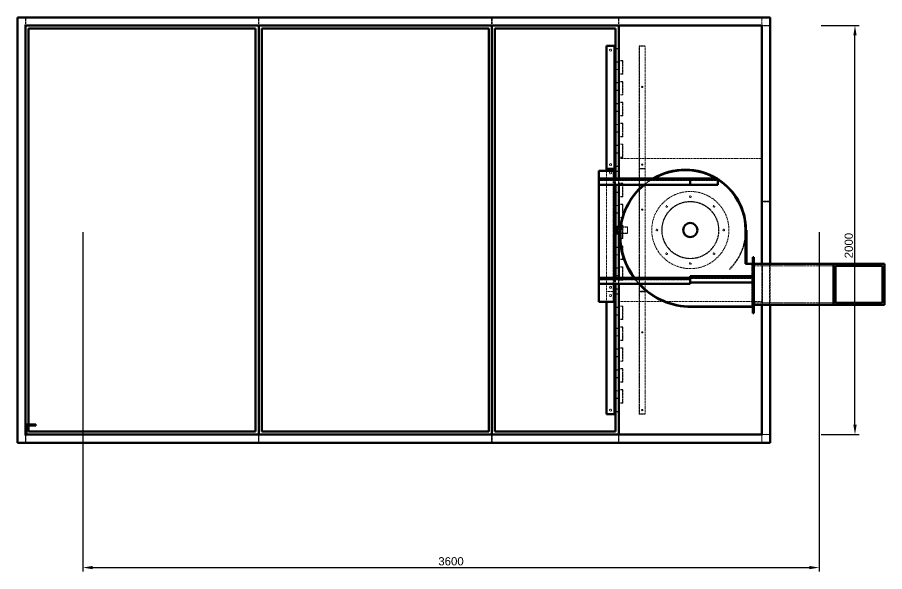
# Model space of a CAD drawing. Header units: millimetres. Extents: x 906 to 10971, y 270 to 8664.
# Drawn here: x 3371 to 7611, y 846 to 3556 of the extents above; entities that cross this region are included whole.
import ezdxf

# ---------------------------------------------------------------- set-up
doc = ezdxf.new("R2010")
doc.units = ezdxf.units.MM
doc.linetypes.add('Hidden', pattern=[15, 5, -3, 5, -2])
for name, color, linetype, lineweight in [('Default', 7, 'Continuous', 50), ('Edges', 7, 'Hidden', 15), ('HiddenEdges', 2, 'Hidden', 15), ('HiddenSilhouettes', 2, 'Hidden', 15), ('HiddenWires', 7, 'Hidden', 15), ('Silhouettes', 7, 'Continuous', 50), ('Wires', 7, 'Hidden', 15)]:
    doc.layers.add(name, color=color, linetype=linetype, lineweight=lineweight)
doc.layers.add('Dimension', color=7, linetype='Continuous', lineweight=50, true_color=0x6495ed)
doc.styles.add('Default', font='arial.ttf')
doc.dimstyles.get("Standard").update_dxf_attribs({"dimtxt": 0.18, "dimasz": 0.18, "dimexe": 0.18, "dimexo": 0.0625, "dimgap": 0.09, "dimtad": 0, "dimtih": 1, "dimtoh": 1, "dimdec": 4, "dimzin": 0, "dimdsep": 46, "dimtxsty": 'Standard', "dimcen": 0.09, "dimadec": 0, "dimazin": 0, "dimtfac": 1, "dimtdec": 4, "dimtofl": 0, "dimtmove": 0, "dimatfit": 3, "dimfxl": 1, "dimtolj": 1, "dimtzin": 0, "dimarcsym": 0})

# ---------------------------------------------------------------- blocks, each defined once
blk = doc.blocks.new('Top')
at = {"layer": 'Edges'}
for points in [[(820, 350, 0), (1520, 350, 0)], [(722, 246.9, 0), (722, 251.9, 0)], [(722, 241.9, 0), (1170, 241.9, 0)], [(1170, 241.9, 0), (1304, 241.9, 0)], [(1304, 247.4, 0), (1304, 251.9, 0)], [(1304, 221.9, 0), (1304, 241.9, 0)], [(722, -238.1, 0), (722, -233.1, 0)], [(722, -243.1, 0), (1170, -243.1, 0)], [(1170, -236.1, 0), (1474.8, -236.1, 0)], [(1170, -260, 0), (1170, -256.1, 0)]]:
    blk.add_polyline3d(points, dxfattribs=at)
at = {"layer": 'HiddenEdges'}
for points in [[(-2078.8, 1000, 0), (-2078.8, 1036.8, 0)], [(-2078.8, 1036.8, 0), (-941.2, 1036.8, 0)], [(-2065, 1036.8, 0), (-2065, 1038, 0)], [(-955, 1036.8, 0), (-955, 1038, 0)], [(-941.2, 1000, 0), (-941.2, 1036.8, 0)], [(-938.8, 1000, 0), (-938.8, 1036.8, 0)], [(-938.8, 1036.8, 0), (198.8, 1036.8, 0)], [(-925, 1036.8, 0), (-925, 1038, 0)], [(185, 1036.8, 0), (185, 1038, 0)], [(198.8, 1000, 0), (198.8, 1036.8, 0)], [(201.2, 1000, 0), (201.2, 1036.8, 0)], [(201.2, 1036.8, 0), (818.8, 1036.8, 0)], [(215, 1036.8, 0), (215, 1038, 0)], [(805, 1036.8, 0), (805, 1038, 0)], [(818.8, 1000, 0), (818.8, 1036.8, 0)], [(821.2, 1000, 0), (821.2, 1036.8, 0)], [(821.2, 1036.8, 0), (1518.8, 1036.8, 0)], [(835, 1036.8, 0), (835, 1038, 0)], [(1505, 1036.8, 0), (1505, 1038, 0)], [(1518.8, 1000, 0), (1518.8, 1036.8, 0)], [(-2083, 1003, 0), (1523, 1003, 0)], [(-2083, -1003, 0), (-2083, 1003, 0)], [(-2078.8, 998.8, 0), (-941.2, 998.8, 0)], [(-2078.8, -998.8, 0), (-2078.8, 998.8, 0)], [(-941.2, -998.8, 0), (-941.2, 998.8, 0)], [(-938.8, 998.8, 0), (198.8, 998.8, 0)], [(-938.8, -998.8, 0), (-938.8, 998.8, 0)], [(198.8, -998.8, 0), (198.8, 998.8, 0)], [(201.2, -998.8, 0), (201.2, 998.8, 0)], [(201.2, 998.8, 0), (818.8, 998.8, 0)], [(818.8, -998.8, 0), (818.8, 998.8, 0)], [(1521.2, 141.2, 0), (1521.2, 998.8, 0)], [(1521.2, 998.8, 0), (1556.8, 998.8, 0)], [(1523, -1003, 0), (1523, 1003, 0)], [(1520, 963.2, 0), (1521.2, 963.2, 0)], [(921.2, 301.2, 0), (921.2, 898.8, 0)], [(921.2, 898.8, 0), (950, 898.8, 0)], [(920, 860, 0), (921.2, 860, 0)], [(920, 340, 0), (921.2, 340, 0)], [(921.2, 301.2, 0), (950, 301.2, 0)], [(921.2, -298.8, 0), (921.2, 298.8, 0)], [(921.2, 298.8, 0), (950, 298.8, 0)], [(725.6, -347.3, 0), (725.6, 286.5, 0)], [(725.6, 286.5, 0), (793.4, 286.5, 0)], [(793.4, -347.3, 0), (793.4, 286.5, 0)], [(920, 260, 0), (921.2, 260, 0)], [(722, 250.1, 0), (725.6, 250.1, 0)], [(722, 221.9, 0), (722, 246.9, 0)], [(793.4, 250.1, 0), (797, 250.1, 0)], [(1170, 221.9, 0), (1170, 251.9, 0)], [(1304, 241.9, 0), (1304, 247.4, 0)], [(1520, 176.8, 0), (1521.2, 176.8, 0)], [(1521.2, 141.2, 0), (1556.8, 141.2, 0)], [(1521.2, 138.8, 0), (1556.8, 138.8, 0)], [(1521.2, -998.8, 0), (1521.2, 138.8, 0)], [(1520, 103.2, 0), (1521.2, 103.2, 0)], [(812.7, 13.9, 0), (812.7, 15, 0)], [(812.7, 10.6, 0), (812.7, 13.9, 0)], [(812.7, 5.7, 0), (812.7, 10.6, 0)], [(862.7, 13.9, 0), (862.7, 15, 0)], [(862.7, 10.6, 0), (862.7, 13.9, 0)], [(862.7, 5.7, 0), (862.7, 10.6, 0)], [(812.7, -10.6, 0), (812.7, -5.7, 0)], [(812.7, -13.9, 0), (812.7, -10.6, 0)], [(812.7, -15, 0), (812.7, -13.9, 0)], [(862.7, -10.6, 0), (862.7, -5.7, 0)], [(862.7, -13.9, 0), (862.7, -10.6, 0)], [(862.7, -15, 0), (862.7, -13.9, 0)], [(1470, -165, 0), (1521, -165, 0)], [(1521, -165, 0), (1571.7, -165, 0)], [(1571.7, -165, 0), (1621.7, -165, 0)], [(1621.7, -165, 0), (1670.9, -165, 0)], [(1670.9, -165, 0), (1765.1, -165, 0)], [(1765.1, -165, 0), (1809.6, -165, 0)], [(1809.6, -165, 0), (1852.1, -165, 0)], [(1852.1, -165, 0), (1892.1, -165, 0)], [(1470, -175, 0), (1510.2, -175, 0)], [(1510.2, -175, 0), (1550, -175, 0)], [(1550, -175, 0), (1589, -175, 0)], [(1589, -175, 0), (1663.3, -175, 0)], [(1663.3, -175, 0), (1697.8, -175, 0)], [(1697.8, -175, 0), (1730.1, -175, 0)], [(1730.1, -175, 0), (1786.9, -175, 0)], [(1786.9, -175, 0), (1810.9, -175, 0)], [(1810.9, -175, 0), (1831.6, -175, 0)], [(1831.6, -175, 0), (1862.3, -175, 0)], [(1862.3, -175, 0), (1872.1, -175, 0)], [(1872.1, -175, 0), (1878, -175, 0)], [(1878, -175, 0), (1880, -175, 0)], [(722, -260, 0), (722, -238.1, 0)], [(1170, -256.1, 0), (1170, -226.1, 0)], [(1170, -256.1, 0), (1170, -233.1, 0)], [(920, -260, 0), (921.2, -260, 0)], [(722, -310.9, 0), (725.6, -310.9, 0)], [(793.4, -310.9, 0), (797, -310.9, 0)], [(921.2, -298.8, 0), (950, -298.8, 0)], [(921.2, -898.8, 0), (921.2, -301.2, 0)], [(921.2, -301.2, 0), (950, -301.2, 0)], [(725.6, -347.3, 0), (793.4, -347.3, 0)], [(920, -340, 0), (921.2, -340, 0)], [(1470, -355, 0), (1510.2, -355, 0)], [(1470, -365, 0), (1521, -365, 0)], [(1474.8, -374, 0), (1479.8, -374, 0)], [(1510.2, -355, 0), (1550, -355, 0)], [(1521, -365, 0), (1571.7, -365, 0)], [(1550, -355, 0), (1589, -355, 0)], [(1571.7, -365, 0), (1621.7, -365, 0)], [(1589, -355, 0), (1663.3, -355, 0)], [(1621.7, -365, 0), (1670.9, -365, 0)], [(1663.3, -355, 0), (1697.8, -355, 0)], [(1670.9, -365, 0), (1765.1, -365, 0)], [(1697.8, -355, 0), (1730.1, -355, 0)], [(1730.1, -355, 0), (1786.9, -355, 0)], [(1765.1, -365, 0), (1809.6, -365, 0)], [(1786.9, -355, 0), (1810.9, -355, 0)], [(1809.6, -365, 0), (1852.1, -365, 0)], [(1810.9, -355, 0), (1831.6, -355, 0)], [(1831.6, -355, 0), (1862.3, -355, 0)], [(1852.1, -365, 0), (1892.1, -365, 0)], [(1862.3, -355, 0), (1872.1, -355, 0)], [(1872.1, -355, 0), (1878, -355, 0)], [(1878, -355, 0), (1880, -355, 0)], [(920, -860, 0), (921.2, -860, 0)], [(921.2, -898.8, 0), (950, -898.8, 0)], [(1520, -963.2, 0), (1521.2, -963.2, 0)], [(-2083, -1003, 0), (1523, -1003, 0)], [(-2078.8, -998.8, 0), (-941.2, -998.8, 0)], [(-2078.8, -1036.8, 0), (-2078.8, -1000, 0)], [(-941.2, -1036.8, 0), (-941.2, -1000, 0)], [(-938.8, -998.8, 0), (198.8, -998.8, 0)], [(-938.8, -1036.8, 0), (-938.8, -1000, 0)], [(198.8, -1036.8, 0), (198.8, -1000, 0)], [(201.2, -998.8, 0), (818.8, -998.8, 0)], [(201.2, -1036.8, 0), (201.2, -1000, 0)], [(818.8, -1036.8, 0), (818.8, -1000, 0)], [(821.2, -1036.8, 0), (821.2, -1000, 0)], [(1518.8, -1036.8, 0), (1518.8, -1000, 0)], [(1521.2, -998.8, 0), (1556.8, -998.8, 0)], [(-2078.8, -1036.8, 0), (-941.2, -1036.8, 0)], [(-2065, -1038, 0), (-2065, -1036.8, 0)], [(-955, -1038, 0), (-955, -1036.8, 0)], [(-938.8, -1036.8, 0), (198.8, -1036.8, 0)], [(-925, -1038, 0), (-925, -1036.8, 0)], [(185, -1038, 0), (185, -1036.8, 0)], [(201.2, -1036.8, 0), (818.8, -1036.8, 0)], [(215, -1038, 0), (215, -1036.8, 0)], [(805, -1038, 0), (805, -1036.8, 0)], [(821.2, -1036.8, 0), (1518.8, -1036.8, 0)], [(835, -1038, 0), (835, -1036.8, 0)], [(1505, -1038, 0), (1505, -1036.8, 0)]]:
    blk.add_polyline3d(points, dxfattribs=at)
blk.add_polyline3d([(1474.8, -236.1, 0)], close=True, dxfattribs=at)
at = {"layer": 'HiddenSilhouettes'}
for points in [[(932.4, 701.5), (933.5, 702.6)], [(932.4, 698.5), (933.5, 697.4)], [(933.5, 702.6), (935, 703)], [(933.5, 697.4), (935, 697)], [(935, 703), (936.5, 702.6)], [(935, 697), (936.5, 697.4)], [(936.5, 702.6), (937.6, 701.5)], [(936.5, 697.4), (937.6, 698.5)], [(932.4, 321.5), (933.5, 322.6)], [(933.5, 322.6), (935, 323)], [(933.5, 317.4), (935, 317)], [(935, 323), (936.5, 322.6)], [(935, 317), (936.5, 317.4)], [(936.5, 322.6), (937.6, 321.5)], [(932.4, 101.5), (933.5, 102.6)], [(932.4, 98.5), (933.5, 97.4)], [(933.5, 102.6), (935, 103)], [(935, 103), (936.5, 102.6)], [(935, 97), (936.5, 97.4)], [(936.5, 102.6), (937.6, 101.5)], [(936.5, 97.4), (937.6, 98.5)], [(1360.9, -190.9), (1362.3, -192.3)], [(932.4, -278.5), (933.5, -277.4)], [(932.4, -281.5), (933.5, -282.6)], [(933.5, -277.4), (935, -277)], [(933.5, -282.6), (935, -283)], [(935, -277), (936.5, -277.4)], [(935, -283), (936.5, -282.6)], [(936.5, -277.4), (937.6, -278.5)], [(936.5, -282.6), (937.6, -281.5)], [(932, -500), (932.4, -501.5)], [(933.5, -497.4), (935, -497)], [(933.5, -502.6), (935, -503)], [(935, -497), (936.5, -497.4)], [(935, -503), (936.5, -502.6)], [(937.6, -501.5), (938, -500)], [(932, -880), (932.4, -878.5)], [(932, -880), (932.4, -881.5)], [(932.4, -878.5), (933.5, -877.4)], [(932.4, -881.5), (933.5, -882.6)], [(933.5, -877.4), (935, -877)], [(935, -877), (936.5, -877.4)], [(935, -883), (936.5, -882.6)], [(936.5, -877.4), (937.6, -878.5)], [(936.5, -882.6), (937.6, -881.5)], [(937.6, -878.5), (938, -880)], [(937.6, -881.5), (938, -880)]]:
    blk.add_lwpolyline(points, dxfattribs=at)
for points in [[(-2080, 1000, 0), (-2080, 1040, 0)], [(-2080, 1000, 0), (-2080, 1038, 0)], [(-2080, 1038, 0), (-940, 1038, 0)], [(-940, 1000, 0), (-940, 1038, 0)], [(-940, 1038, 0), (200, 1038, 0)], [(200, 1000, 0), (200, 1038, 0)], [(200, 1038, 0), (820, 1038, 0)], [(820, 1038, 0), (1520, 1038, 0)], [(820, 1000, 0), (820, 1038, 0)], [(1520, 1000, 0), (1520, 1038, 0)], [(-2080, 1001.2, 0), (-940, 1001.2, 0)], [(-940, 1001.2, 0), (200, 1001.2, 0)], [(200, 1001.2, 0), (820, 1001.2, 0)], [(820, 1001.2, 0), (1520, 1001.2, 0)], [(1520, 1000, 0), (1556.8, 1000, 0)], [(1556.8, 140, 0), (1556.8, 1000, 0)], [(920, 300, 0), (920, 900, 0)], [(920, 900, 0), (950, 900, 0)], [(950, 300, 0), (950, 900, 0)], [(805, 887.5, 0), (820, 887.5, 0)], [(805, 886.3, 0), (820, 886.3, 0)], [(805, 822.7, 0), (820, 822.7, 0)], [(805, 821.5, 0), (820, 821.5, 0)], [(820, 828.5, 0), (840, 828.5, 0)], [(820, 827.3, 0), (838.8, 827.3, 0)], [(838.8, 763.7, 0), (838.8, 827.3, 0)], [(840, 762.5, 0), (840, 828.5, 0)], [(805, 785.5, 0), (820, 785.5, 0)], [(805, 784.3, 0), (820, 784.3, 0)], [(820, 763.7, 0), (838.8, 763.7, 0)], [(820, 762.5, 0), (840, 762.5, 0)], [(820, 726.5, 0), (840, 726.5, 0)], [(820, 725.3, 0), (838.8, 725.3, 0)], [(838.8, 661.7, 0), (838.8, 725.3, 0)], [(840, 660.5, 0), (840, 726.5, 0)], [(805, 720.7, 0), (820, 720.7, 0)], [(805, 719.5, 0), (820, 719.5, 0)], [(805, 683.5, 0), (820, 683.5, 0)], [(805, 682.3, 0), (820, 682.3, 0)], [(932, 700, 0), (932.4, 701.5, 0)], [(932, 700, 0), (932.4, 698.5, 0)], [(937.6, 701.5, 0), (938, 700, 0)], [(937.6, 698.5, 0), (938, 700, 0)], [(820, 661.7, 0), (838.8, 661.7, 0)], [(820, 660.5, 0), (840, 660.5, 0)], [(805, 618.7, 0), (820, 618.7, 0)], [(805, 617.5, 0), (820, 617.5, 0)], [(820, 624.5, 0), (840, 624.5, 0)], [(820, 623.3, 0), (838.8, 623.3, 0)], [(838.8, 559.7, 0), (838.8, 623.3, 0)], [(840, 558.5, 0), (840, 624.5, 0)], [(805, 581.5, 0), (820, 581.5, 0)], [(805, 580.3, 0), (820, 580.3, 0)], [(820, 559.7, 0), (838.8, 559.7, 0)], [(820, 558.5, 0), (840, 558.5, 0)], [(805, 516.7, 0), (820, 516.7, 0)], [(805, 515.5, 0), (820, 515.5, 0)], [(820, 522.5, 0), (840, 522.5, 0)], [(820, 521.3, 0), (838.8, 521.3, 0)], [(838.8, 457.7, 0), (838.8, 521.3, 0)], [(840, 456.5, 0), (840, 522.5, 0)], [(805, 479.5, 0), (820, 479.5, 0)], [(805, 478.3, 0), (820, 478.3, 0)], [(820, 457.7, 0), (838.8, 457.7, 0)], [(820, 456.5, 0), (840, 456.5, 0)], [(805, 414.7, 0), (820, 414.7, 0)], [(805, 413.5, 0), (820, 413.5, 0)], [(820, 420.5, 0), (840, 420.5, 0)], [(820, 419.3, 0), (838.8, 419.3, 0)], [(820, 325, 0), (820, 390, 0)], [(838.8, 355.7, 0), (838.8, 419.3, 0)], [(840, 354.5, 0), (840, 420.5, 0)], [(805, 377.5, 0), (820, 377.5, 0)], [(805, 376.3, 0), (820, 376.3, 0)], [(820, 355.7, 0), (838.8, 355.7, 0)], [(820, 354.5, 0), (840, 354.5, 0)], [(805, 312.7, 0), (820, 312.7, 0)], [(805, 311.5, 0), (820, 311.5, 0)], [(920, -300, 0), (920, 300, 0)], [(920, 300, 0), (950, 300, 0)], [(932, 320, 0), (932.4, 321.5, 0)], [(932, 320, 0), (932.4, 318.5, 0)], [(932.4, 318.5, 0), (933.5, 317.4, 0)], [(936.5, 317.4, 0), (937.6, 318.5, 0)], [(937.6, 321.5, 0), (938, 320, 0)], [(937.6, 318.5, 0), (938, 320, 0)], [(950, -300, 0), (950, 300, 0)], [(760, -300, 0), (760, 290.1, 0)], [(805, 287.5, 0), (820, 287.5, 0)], [(805, 286.3, 0), (820, 286.3, 0)], [(722, 221.9, 0), (722, 251.9, 0)], [(722, 246.5, 0), (722, 246.9, 0)], [(722, 245.9, 0), (722, 246.2, 0)], [(722, 246.2, 0), (722, 246.2, 0)], [(722, 244.4, 0), (722, 245.9, 0)], [(722, 242.5, 0), (722, 243.8, 0)], [(797, 221.9, 0), (797, 251.9, 0)], [(800, 221.9, 0), (800, 251.9, 0)], [(800, 221.9, 0), (800, 251.9, 0)], [(801.2, 222.7, 0), (801.2, 251.9, 0)], [(801.2, 222.7, 0), (820, 222.7, 0)], [(805, 221.9, 0), (805, 251.9, 0)], [(805, 221.5, 0), (820, 221.5, 0)], [(820, 221.9, 0), (820, 251.9, 0)], [(820, 228.5, 0), (840, 228.5, 0)], [(820, 227.3, 0), (838.8, 227.3, 0)], [(838.8, 163.7, 0), (838.8, 227.3, 0)], [(840, 162.5, 0), (840, 228.5, 0)], [(1170, 246.3, 0), (1170, 246.9, 0)], [(1170, 244.5, 0), (1170, 246.2, 0)], [(1170, 242.5, 0), (1170, 244.3, 0)], [(1170, 242.3, 0), (1170, 242.5, 0)], [(1170, 242.1, 0), (1170, 242.3, 0)], [(805, 185.5, 0), (820, 185.5, 0)], [(805, 184.3, 0), (820, 184.3, 0)], [(820, 163.7, 0), (838.8, 163.7, 0)], [(820, 162.5, 0), (840, 162.5, 0)], [(1520, 140, 0), (1556.8, 140, 0)], [(1556.8, -1000, 0), (1556.8, 140, 0)], [(805, 120.7, 0), (820, 120.7, 0)], [(805, 119.5, 0), (820, 119.5, 0)], [(820, 126.5, 0), (840, 126.5, 0)], [(820, 125.3, 0), (838.8, 125.3, 0)], [(838.8, 61.7, 0), (838.8, 125.3, 0)], [(840, 60.5, 0), (840, 126.5, 0)], [(932, 100, 0), (932.4, 101.5, 0)], [(932, 100, 0), (932.4, 98.5, 0)], [(933.5, 97.4, 0), (935, 97, 0)], [(937.6, 101.5, 0), (938, 100, 0)], [(937.6, 98.5, 0), (938, 100, 0)], [(805, 83.5, 0), (820, 83.5, 0)], [(805, 82.3, 0), (820, 82.3, 0)], [(820, 61.7, 0), (838.8, 61.7, 0)], [(820, 60.5, 0), (840, 60.5, 0)], [(805, 18.7, 0), (820, 18.7, 0)], [(805, 17.5, 0), (820, 17.5, 0)], [(812.7, 15, 0), (862.7, 15, 0)], [(820, 24.5, 0), (840, 24.5, 0)], [(820, 23.3, 0), (838.8, 23.3, 0)], [(820, -16, 0), (820, 16, 0)], [(828.8, 16, 0), (862.7, 16, 0)], [(838.8, -40.3, 0), (838.8, 23.3, 0)], [(840, -41.5, 0), (840, 24.5, 0)], [(862.7, 14.8, 0), (862.7, 16, 0)], [(862.7, 11.3, 0), (862.7, 14.8, 0)], [(862.7, 6.1, 0), (862.7, 11.3, 0)], [(862.7, -6.1, 0), (862.7, 6.1, 0)], [(805, -18.5, 0), (820, -18.5, 0)], [(805, -19.7, 0), (820, -19.7, 0)], [(812.7, -15, 0), (862.7, -15, 0)], [(820, -40.3, 0), (838.8, -40.3, 0)], [(820, -41.5, 0), (840, -41.5, 0)], [(826.2, -16, 0), (862.7, -16, 0)], [(862.7, -11.3, 0), (862.7, -6.1, 0)], [(862.7, -14.8, 0), (862.7, -11.3, 0)], [(862.7, -16, 0), (862.7, -14.8, 0)], [(805, -83.3, 0), (820, -83.3, 0)], [(805, -84.5, 0), (820, -84.5, 0)], [(820, -77.5, 0), (840, -77.5, 0)], [(820, -78.7, 0), (838.8, -78.7, 0)], [(838.8, -142.3, 0), (838.8, -78.7, 0)], [(840, -143.5, 0), (840, -77.5, 0)], [(805, -120.5, 0), (820, -120.5, 0)], [(805, -121.7, 0), (820, -121.7, 0)], [(820, -142.3, 0), (838.8, -142.3, 0)], [(820, -143.5, 0), (840, -143.5, 0)], [(1442, -167, 0), (1442, -165, 0)], [(1442, -167, 0), (1474.8, -167, 0)], [(1470, -365, 0), (1470, -165, 0)], [(1474.8, -144.5, 0), (1479.8, -144.5, 0)], [(1474.8, -153, 0), (1479.8, -153, 0)], [(1474.8, -165, 0), (1479.8, -165, 0)], [(1520, -350, 0), (1520, -165, 0)], [(1560, -365, 0), (1560, -165, 0)], [(805, -185.3, 0), (820, -185.3, 0)], [(805, -186.5, 0), (820, -186.5, 0)], [(820, -179.5, 0), (840, -179.5, 0)], [(820, -180.7, 0), (838.8, -180.7, 0)], [(838.8, -244.3, 0), (838.8, -180.7, 0)], [(840, -245.5, 0), (840, -179.5, 0)], [(1470, -175, 0), (1520.2, -175, 0)], [(1474.8, -202.7, 0), (1479.8, -202.7, 0)], [(1474.8, -211.2, 0), (1479.8, -211.2, 0)], [(1520.2, -175, 0), (1570.1, -175, 0)], [(1570.1, -175, 0), (1619.4, -175, 0)], [(1619.4, -175, 0), (1714.9, -175, 0)], [(1714.9, -175, 0), (1760.6, -175, 0)], [(1760.6, -175, 0), (1804.4, -175, 0)], [(1804.4, -175, 0), (1885.6, -175, 0)], [(722, -263.1, 0), (722, -233.1, 0)], [(722, -238.4, 0), (722, -238.1, 0)], [(722, -240.6, 0), (722, -238.7, 0)], [(722, -242.5, 0), (722, -241.1, 0)], [(797, -263.1, 0), (797, -233.1, 0)], [(800, -263.1, 0), (800, -233.1, 0)], [(800, -263.1, 0), (800, -233.1, 0)], [(801.2, -263.1, 0), (801.2, -233.1, 0)], [(805, -222.5, 0), (820, -222.5, 0)], [(805, -223.7, 0), (820, -223.7, 0)], [(805, -263.1, 0), (805, -233.1, 0)], [(820, -263.1, 0), (820, -233.1, 0)], [(820, -244.3, 0), (838.8, -244.3, 0)], [(820, -245.5, 0), (840, -245.5, 0)], [(1170, -231.6, 0), (1170, -231.1, 0)], [(1170, -233.2, 0), (1170, -231.9, 0)], [(1474.8, -231.1, 0), (1474.8, -226.1, 0)], [(805, -287.3, 0), (820, -287.3, 0)], [(805, -288.5, 0), (820, -288.5, 0)], [(932, -280, 0), (932.4, -278.5, 0)], [(932, -280, 0), (932.4, -281.5, 0)], [(937.6, -278.5, 0), (938, -280, 0)], [(937.6, -281.5, 0), (938, -280, 0)], [(1520, -365, 0), (1520, -260, 0)], [(760, -350.9, 0), (760, -300, 0)], [(760, -300, 0), (797, -300, 0)], [(805, -312.5, 0), (820, -312.5, 0)], [(805, -313.7, 0), (820, -313.7, 0)], [(820, -390, 0), (820, -325, 0)], [(920, -900, 0), (920, -300, 0)], [(920, -300, 0), (950, -300, 0)], [(950, -900, 0), (950, -300, 0)], [(1474.8, -327.7, 0), (1479.8, -327.7, 0)], [(1474.8, -336.2, 0), (1479.8, -336.2, 0)], [(805, -377.3, 0), (820, -377.3, 0)], [(805, -378.5, 0), (820, -378.5, 0)], [(820, -371.5, 0), (840, -371.5, 0)], [(820, -372.7, 0), (838.8, -372.7, 0)], [(838.8, -436.3, 0), (838.8, -372.7, 0)], [(840, -437.5, 0), (840, -371.5, 0)], [(1470, -355, 0), (1520.2, -355, 0)], [(1470, -365, 0), (1479.8, -365, 0)], [(1520, -365, 0), (1520, -350, 0)], [(1520.2, -355, 0), (1570.1, -355, 0)], [(1570.1, -355, 0), (1619.4, -355, 0)], [(1619.4, -355, 0), (1714.9, -355, 0)], [(1714.9, -355, 0), (1760.6, -355, 0)], [(1760.6, -355, 0), (1804.4, -355, 0)], [(1804.4, -355, 0), (1880, -355, 0)], [(805, -414.5, 0), (820, -414.5, 0)], [(805, -415.7, 0), (820, -415.7, 0)], [(1474.8, -386, 0), (1479.8, -386, 0)], [(1474.8, -394.5, 0), (1479.8, -394.5, 0)], [(820, -436.3, 0), (838.8, -436.3, 0)], [(820, -437.5, 0), (840, -437.5, 0)], [(805, -479.3, 0), (820, -479.3, 0)], [(805, -480.5, 0), (820, -480.5, 0)], [(820, -473.5, 0), (840, -473.5, 0)], [(820, -474.7, 0), (838.8, -474.7, 0)], [(838.8, -538.3, 0), (838.8, -474.7, 0)], [(840, -539.5, 0), (840, -473.5, 0)], [(932, -500, 0), (932.4, -498.5, 0)], [(932.4, -498.5, 0), (933.5, -497.4, 0)], [(932.4, -501.5, 0), (933.5, -502.6, 0)], [(936.5, -497.4, 0), (937.6, -498.5, 0)], [(936.5, -502.6, 0), (937.6, -501.5, 0)], [(937.6, -498.5, 0), (938, -500, 0)], [(805, -516.5, 0), (820, -516.5, 0)], [(805, -517.7, 0), (820, -517.7, 0)], [(820, -538.3, 0), (838.8, -538.3, 0)], [(820, -539.5, 0), (840, -539.5, 0)], [(805, -581.3, 0), (820, -581.3, 0)], [(805, -582.5, 0), (820, -582.5, 0)], [(820, -575.5, 0), (840, -575.5, 0)], [(820, -576.7, 0), (838.8, -576.7, 0)], [(838.8, -640.3, 0), (838.8, -576.7, 0)], [(840, -641.5, 0), (840, -575.5, 0)], [(805, -618.5, 0), (820, -618.5, 0)], [(805, -619.7, 0), (820, -619.7, 0)], [(820, -640.3, 0), (838.8, -640.3, 0)], [(820, -641.5, 0), (840, -641.5, 0)], [(820, -677.5, 0), (840, -677.5, 0)], [(840, -743.5, 0), (840, -677.5, 0)], [(805, -683.3, 0), (820, -683.3, 0)], [(805, -684.5, 0), (820, -684.5, 0)], [(805, -720.5, 0), (820, -720.5, 0)], [(820, -678.7, 0), (838.8, -678.7, 0)], [(838.8, -742.3, 0), (838.8, -678.7, 0)], [(805, -721.7, 0), (820, -721.7, 0)], [(820, -742.3, 0), (838.8, -742.3, 0)], [(820, -743.5, 0), (840, -743.5, 0)], [(805, -785.3, 0), (820, -785.3, 0)], [(805, -786.5, 0), (820, -786.5, 0)], [(820, -779.5, 0), (840, -779.5, 0)], [(820, -780.7, 0), (838.8, -780.7, 0)], [(838.8, -844.3, 0), (838.8, -780.7, 0)], [(840, -845.5, 0), (840, -779.5, 0)], [(805, -822.5, 0), (820, -822.5, 0)], [(805, -823.7, 0), (820, -823.7, 0)], [(820, -844.3, 0), (838.8, -844.3, 0)], [(820, -845.5, 0), (840, -845.5, 0)], [(805, -887.3, 0), (820, -887.3, 0)], [(805, -888.5, 0), (820, -888.5, 0)], [(933.5, -882.6, 0), (935, -883, 0)], [(920, -900, 0), (950, -900, 0)], [(-2080, -1000, 0), (-2080, -950, 0)], [(-2065, -955, 0), (-2065, -950, 0)], [(-2080, -998.8, 0), (-940, -998.8, 0)], [(-2080, -1038, 0), (-2080, -1000, 0)], [(-2080, -1040, 0), (-2080, -1000, 0)], [(-2080, -1000, 0), (-2075, -1000, 0)], [(-940, -998.8, 0), (200, -998.8, 0)], [(-940, -1038, 0), (-940, -1000, 0)], [(200, -998.8, 0), (820, -998.8, 0)], [(200, -1038, 0), (200, -1000, 0)], [(820, -998.8, 0), (1520, -998.8, 0)], [(820, -1038, 0), (820, -1000, 0)], [(1520, -1000, 0), (1520, -998.8, 0)], [(1520, -1038, 0), (1520, -1000, 0)], [(1520, -1000, 0), (1556.8, -1000, 0)], [(-2080, -1038, 0), (-940, -1038, 0)], [(-940, -1038, 0), (200, -1038, 0)], [(200, -1038, 0), (820, -1038, 0)], [(820, -1038, 0), (1520, -1038, 0)]]:
    blk.add_polyline3d(points, dxfattribs=at)
for points in [[(-940, 1000, 0)], [(200, 1000, 0)], [(820, 1000, 0)], [(1520, 1000, 0)], [(1474.8, -165, 0)], [(1170, -226.1, 0)], [(1474.8, -231.1, 0)], [(1474.8, -256.1, 0)], [(1474.8, -374, 0)], [(1474.8, -376, 0)]]:
    blk.add_polyline3d(points, close=True, dxfattribs=at)
for centre, radius in [((1170, 0), 188.5), ((1170, 0), 139.5), ((1170, 0), 138.5), ((1170, 163.5), 4), ((1054.4, 115.6), 4), ((1285.6, 115.6), 4), ((1006.5, 0), 4), ((1333.5, 0), 4), ((1054.4, -115.6), 4), ((1285.6, -115.6), 4), ((1170, -163.5), 4)]:
    blk.add_circle(centre, radius, dxfattribs=at)
for centre, radius, start, end in [((1147, -26), 321, 120.0335, 129.4414), ((1147, -26), 319, 121.1863, 129.0026), ((1147, 0), 295, 57.8449, 58.6385), ((1170, 0), 270, 315, 0), ((1170, 0), 272, 315, 353.0492), ((1176, -26), 350, 216.2708, 222.6342), ((1176, -26), 348, 217.5439, 222.9382)]:
    blk.add_arc(centre, radius, start, end, dxfattribs=at)
at = {"layer": 'HiddenWires'}
blk.add_polyline3d([(1043.6, -350, 0), (1520, -350, 0)], dxfattribs=at)
for centre in [(780, 280), (780, -280), (780, -320)]:
    blk.add_circle(centre, 5, dxfattribs=at)
at = {"layer": 'Silhouettes'}
for points in [[(-2120, -1040, 0), (-2120, 1040, 0)], [(-2120, 1040, 0), (1560, 1040, 0)], [(1560, -165, 0), (1560, 1040, 0)], [(-2080, -950, 0), (-2080, 1000, 0)], [(-2080, 1000, 0), (1520, 1000, 0)], [(-2065, 985, 0), (-955, 985, 0)], [(-2065, -950, 0), (-2065, 985, 0)], [(-955, -985, 0), (-955, 985, 0)], [(-940, -1000, 0), (-940, 1000, 0)], [(-925, 985, 0), (185, 985, 0)], [(-925, -985, 0), (-925, 985, 0)], [(185, -985, 0), (185, 985, 0)], [(200, -1000, 0), (200, 1000, 0)], [(215, -985, 0), (215, 985, 0)], [(215, 985, 0), (805, 985, 0)], [(805, 251.9, 0), (805, 985, 0)], [(820, 910, 0), (820, 1000, 0)], [(820, 350, 0), (820, 1000, 0)], [(1520, 520, 0), (1520, 1000, 0)], [(1520, 350, 0), (1520, 1000, 0)], [(760, 300, 0), (760, 900, 0)], [(760, 900, 0), (800, 900, 0)], [(800, 300, 0), (800, 900, 0)], [(800, 821.5, 0), (800, 887.5, 0)], [(800, 887.5, 0), (805, 887.5, 0)], [(801.2, 822.7, 0), (801.2, 886.3, 0)], [(801.2, 886.3, 0), (805, 886.3, 0)], [(800, 821.5, 0), (805, 821.5, 0)], [(801.2, 822.7, 0), (805, 822.7, 0)], [(800, 719.5, 0), (800, 785.5, 0)], [(800, 785.5, 0), (805, 785.5, 0)], [(801.2, 720.7, 0), (801.2, 784.3, 0)], [(801.2, 784.3, 0), (805, 784.3, 0)], [(800, 719.5, 0), (805, 719.5, 0)], [(800, 617.5, 0), (800, 683.5, 0)], [(800, 683.5, 0), (805, 683.5, 0)], [(801.2, 720.7, 0), (805, 720.7, 0)], [(801.2, 618.7, 0), (801.2, 682.3, 0)], [(801.2, 682.3, 0), (805, 682.3, 0)], [(800, 617.5, 0), (805, 617.5, 0)], [(801.2, 618.7, 0), (805, 618.7, 0)], [(800, 515.5, 0), (800, 581.5, 0)], [(800, 581.5, 0), (805, 581.5, 0)], [(801.2, 516.7, 0), (801.2, 580.3, 0)], [(801.2, 580.3, 0), (805, 580.3, 0)], [(800, 515.5, 0), (805, 515.5, 0)], [(801.2, 516.7, 0), (805, 516.7, 0)], [(800, 413.5, 0), (800, 479.5, 0)], [(800, 479.5, 0), (805, 479.5, 0)], [(801.2, 414.7, 0), (801.2, 478.3, 0)], [(801.2, 478.3, 0), (805, 478.3, 0)], [(800, 413.5, 0), (805, 413.5, 0)], [(801.2, 414.7, 0), (805, 414.7, 0)], [(1520, 260, 0), (1520, 390, 0)], [(800, 311.5, 0), (800, 377.5, 0)], [(800, 377.5, 0), (805, 377.5, 0)], [(801.2, 312.7, 0), (801.2, 376.3, 0)], [(801.2, 376.3, 0), (805, 376.3, 0)], [(820, 251.9, 0), (820, 350, 0)], [(1520, -165, 0), (1520, 350, 0)], [(760, 290.1, 0), (760, 300, 0)], [(760, 300, 0), (800, 300, 0)], [(800, 311.5, 0), (805, 311.5, 0)], [(800, 251.9, 0), (800, 300, 0)], [(801.2, 312.7, 0), (805, 312.7, 0)], [(722, 251.9, 0), (722, 290.1, 0)], [(722, 290.1, 0), (797, 290.1, 0)], [(797, 251.9, 0), (797, 290.1, 0)], [(800, 251.9, 0), (800, 287.5, 0)], [(800, 287.5, 0), (805, 287.5, 0)], [(801.2, 251.9, 0), (801.2, 286.3, 0)], [(801.2, 286.3, 0), (805, 286.3, 0)], [(722, 246.9, 0), (722, 251.9, 0)], [(722, 251.9, 0), (1170, 251.9, 0)], [(722, 246.9, 0), (1170, 246.9, 0)], [(722, 246.9, 0), (722, 246.9, 0)], [(722, 246.2, 0), (722, 246.9, 0)], [(722, 246.2, 0), (722, 246.5, 0)], [(722, 244.4, 0), (722, 246.2, 0)], [(722, 241.9, 0), (722, 244.4, 0)], [(722, 243.8, 0), (722, 244.4, 0)], [(722, 242.1, 0), (722, 242.5, 0)], [(722, 221.9, 0), (722, 241.9, 0)], [(722, -233.1, 0), (722, 221.9, 0)], [(722, 221.9, 0), (1170, 221.9, 0)], [(797, -233.1, 0), (797, 221.9, 0)], [(800, 221.5, 0), (800, 221.9, 0)], [(800, -233.1, 0), (800, 221.9, 0)], [(800, 221.5, 0), (805, 221.5, 0)], [(805, -233.1, 0), (805, 221.9, 0)], [(820, 16, 0), (820, 221.9, 0)], [(1170, 251.9, 0), (1304, 251.9, 0)], [(1170, 246.9, 0), (1170, 251.9, 0)], [(1170, 246.9, 0), (1304, 246.9, 0)], [(1170, 246.2, 0), (1170, 246.9, 0)], [(1170, 246.9, 0), (1170, 246.9, 0)], [(1170, 246.2, 0), (1170, 246.3, 0)], [(1170, 244.4, 0), (1170, 246.2, 0)], [(1170, 244.3, 0), (1170, 244.5, 0)], [(1170, 241.9, 0), (1170, 244.4, 0)], [(1170, 221.9, 0), (1170, 241.9, 0)], [(1170, 221.9, 0), (1304, 221.9, 0)], [(1304, 246.9, 0), (1304, 251.9, 0)], [(1304, 246.2, 0), (1304, 246.9, 0)], [(1304, 242.1, 0), (1304, 246.9, 0)], [(1304, 244.4, 0), (1304, 246.2, 0)], [(1304, 241.9, 0), (1304, 244.4, 0)], [(1304, 221.9, 0), (1304, 241.9, 0)], [(800, 119.5, 0), (800, 185.5, 0)], [(800, 185.5, 0), (805, 185.5, 0)], [(801.2, 120.7, 0), (801.2, 184.3, 0)], [(801.2, 184.3, 0), (805, 184.3, 0)], [(800, 119.5, 0), (805, 119.5, 0)], [(801.2, 120.7, 0), (805, 120.7, 0)], [(800, 17.5, 0), (800, 83.5, 0)], [(800, 83.5, 0), (805, 83.5, 0)], [(801.2, 18.7, 0), (801.2, 82.3, 0)], [(801.2, 82.3, 0), (805, 82.3, 0)], [(800, 17.5, 0), (805, 17.5, 0)], [(801.2, 18.7, 0), (805, 18.7, 0)], [(812.7, 14.8, 0), (812.7, 16, 0)], [(812.7, 16, 0), (828.8, 16, 0)], [(812.7, 11.3, 0), (812.7, 14.8, 0)], [(812.7, 6.1, 0), (812.7, 11.3, 0)], [(812.7, -6.1, 0), (812.7, 6.1, 0)], [(1440, -165, 0), (1440, 0, 0)], [(1442, -165, 0), (1442, 0, 0)], [(1442, 0, 0), (1444, 0, 0)], [(1444, -165, 0), (1444, 0, 0)], [(800, -84.5, 0), (800, -18.5, 0)], [(800, -18.5, 0), (805, -18.5, 0)], [(801.2, -83.3, 0), (801.2, -19.7, 0)], [(801.2, -19.7, 0), (805, -19.7, 0)], [(812.7, -11.3, 0), (812.7, -6.1, 0)], [(812.7, -14.8, 0), (812.7, -11.3, 0)], [(812.7, -16, 0), (812.7, -14.8, 0)], [(812.7, -16, 0), (826.2, -16, 0)], [(820, -233.1, 0), (820, -16, 0)], [(800, -84.5, 0), (805, -84.5, 0)], [(801.2, -83.3, 0), (805, -83.3, 0)], [(800, -186.5, 0), (800, -120.5, 0)], [(800, -120.5, 0), (805, -120.5, 0)], [(801.2, -185.3, 0), (801.2, -121.7, 0)], [(801.2, -121.7, 0), (805, -121.7, 0)], [(1440, -165, 0), (1474.8, -165, 0)], [(1470, -165, 0), (1474.8, -165, 0)], [(1474.8, -406.5, 0), (1474.8, -132.5, 0)], [(1474.8, -132.5, 0), (1479.8, -132.5, 0)], [(1479.8, -406.5, 0), (1479.8, -132.5, 0)], [(1479.8, -165, 0), (1870, -165, 0)], [(1870, -365, 0), (1870, -165, 0)], [(1870, -165, 0), (2120, -165, 0)], [(2120, -365, 0), (2120, -165, 0)], [(800, -186.5, 0), (805, -186.5, 0)], [(801.2, -185.3, 0), (805, -185.3, 0)], [(1880, -355, 0), (1880, -175, 0)], [(1880, -175, 0), (2110, -175, 0)], [(2110, -355, 0), (2110, -175, 0)], [(722, -233.1, 0), (1170, -233.1, 0)], [(722, -238.1, 0), (722, -233.1, 0)], [(722, -238.1, 0), (722, -238.1, 0)], [(722, -238.7, 0), (722, -238.1, 0)], [(722, -238.1, 0), (1170, -238.1, 0)], [(722, -238.7, 0), (722, -238.4, 0)], [(722, -240.6, 0), (722, -238.7, 0)], [(722, -243.1, 0), (722, -240.6, 0)], [(722, -241.1, 0), (722, -240.6, 0)], [(722, -242.9, 0), (722, -242.5, 0)], [(722, -263.1, 0), (722, -243.1, 0)], [(800, -233.1, 0), (800, -222.5, 0)], [(800, -222.5, 0), (805, -222.5, 0)], [(801.2, -233.1, 0), (801.2, -223.7, 0)], [(801.2, -223.7, 0), (805, -223.7, 0)], [(1170, -231.1, 0), (1170, -226.1, 0)], [(1170, -226.1, 0), (1474.8, -226.1, 0)], [(1170, -231.8, 0), (1170, -231.1, 0)], [(1170, -231.1, 0), (1170, -231.1, 0)], [(1170, -231.1, 0), (1474.8, -231.1, 0)], [(1170, -231.9, 0), (1170, -231.6, 0)], [(1170, -233.6, 0), (1170, -231.8, 0)], [(1170, -238.1, 0), (1170, -233.1, 0)], [(1170, -256.1, 0), (1170, -236.1, 0)], [(1170, -238.7, 0), (1170, -238.1, 0)], [(1170, -242.9, 0), (1170, -238.1, 0)], [(1170, -240.6, 0), (1170, -238.7, 0)], [(1170, -243.1, 0), (1170, -240.6, 0)], [(1170, -263.1, 0), (1170, -243.1, 0)], [(722, -350.9, 0), (722, -263.1, 0)], [(722, -263.1, 0), (1170, -263.1, 0)], [(797, -350.9, 0), (797, -263.1, 0)], [(800, -288.5, 0), (800, -263.1, 0)], [(800, -300, 0), (800, -263.1, 0)], [(800, -288.5, 0), (805, -288.5, 0)], [(801.2, -287.3, 0), (801.2, -263.1, 0)], [(801.2, -287.3, 0), (805, -287.3, 0)], [(805, -985, 0), (805, -263.1, 0)], [(820, -350, 0), (820, -263.1, 0)], [(1170, -256.1, 0), (1474.8, -256.1, 0)], [(797, -300, 0), (800, -300, 0)], [(800, -900, 0), (800, -300, 0)], [(800, -378.5, 0), (800, -312.5, 0)], [(800, -312.5, 0), (805, -312.5, 0)], [(801.2, -377.3, 0), (801.2, -313.7, 0)], [(801.2, -313.7, 0), (805, -313.7, 0)], [(722, -350.9, 0), (797, -350.9, 0)], [(760, -900, 0), (760, -350.9, 0)], [(800, -378.5, 0), (805, -378.5, 0)], [(801.2, -377.3, 0), (805, -377.3, 0)], [(820, -1000, 0), (820, -350, 0)], [(1176, -374, 0), (1474.8, -374, 0)], [(1176, -376, 0), (1474.8, -376, 0)], [(1479.8, -365, 0), (1870, -365, 0)], [(1520, -390, 0), (1520, -365, 0)], [(1520, -998.8, 0), (1520, -365, 0)], [(1560, -1040, 0), (1560, -365, 0)], [(1870, -365, 0), (2120, -365, 0)], [(1880, -355, 0), (1885.6, -355, 0)], [(1880, -355, 0), (2110, -355, 0)], [(800, -480.5, 0), (800, -414.5, 0)], [(800, -414.5, 0), (805, -414.5, 0)], [(801.2, -479.3, 0), (801.2, -415.7, 0)], [(801.2, -415.7, 0), (805, -415.7, 0)], [(1474.8, -406.5, 0), (1479.8, -406.5, 0)], [(800, -480.5, 0), (805, -480.5, 0)], [(801.2, -479.3, 0), (805, -479.3, 0)], [(800, -582.5, 0), (800, -516.5, 0)], [(800, -516.5, 0), (805, -516.5, 0)], [(801.2, -581.3, 0), (801.2, -517.7, 0)], [(801.2, -517.7, 0), (805, -517.7, 0)], [(1520, -1000, 0), (1520, -520, 0)], [(800, -582.5, 0), (805, -582.5, 0)], [(801.2, -581.3, 0), (805, -581.3, 0)], [(800, -684.5, 0), (800, -618.5, 0)], [(800, -618.5, 0), (805, -618.5, 0)], [(801.2, -683.3, 0), (801.2, -619.7, 0)], [(801.2, -619.7, 0), (805, -619.7, 0)], [(800, -684.5, 0), (805, -684.5, 0)], [(800, -786.5, 0), (800, -720.5, 0)], [(800, -720.5, 0), (805, -720.5, 0)], [(801.2, -683.3, 0), (805, -683.3, 0)], [(801.2, -785.3, 0), (801.2, -721.7, 0)], [(801.2, -721.7, 0), (805, -721.7, 0)], [(800, -786.5, 0), (805, -786.5, 0)], [(801.2, -785.3, 0), (805, -785.3, 0)], [(800, -888.5, 0), (800, -822.5, 0)], [(800, -822.5, 0), (805, -822.5, 0)], [(801.2, -887.3, 0), (801.2, -823.7, 0)], [(801.2, -823.7, 0), (805, -823.7, 0)], [(800, -888.5, 0), (805, -888.5, 0)], [(801.2, -887.3, 0), (805, -887.3, 0)], [(760, -900, 0), (800, -900, 0)], [(820, -1000, 0), (820, -910, 0)], [(-2080, -1000, 0), (-2080, -950, 0)], [(-2080, -950, 0), (-2030, -950, 0)], [(-2075, -1000, 0), (-2075, -955, 0)], [(-2075, -955, 0), (-2030, -955, 0)], [(-2065, -985, 0), (-2065, -955, 0)], [(-2030, -955, 0), (-2030, -950, 0)], [(-2080, -1000, 0), (-2075, -1000, 0)], [(-2075, -1000, 0), (1520, -1000, 0)], [(-2065, -985, 0), (-955, -985, 0)], [(-925, -985, 0), (185, -985, 0)], [(215, -985, 0), (805, -985, 0)], [(-2120, -1040, 0), (1560, -1040, 0)]]:
    blk.add_polyline3d(points, dxfattribs=at)
for points in [[(-2080, 1040, 0)], [(800, -130, 0)], [(1470, -165, 0)], [(1479.8, -144.5, 0)], [(1479.8, -153, 0)], [(1479.8, -202.7, 0)], [(1479.8, -211.2, 0)], [(1474.8, -226.1, 0)], [(722, -260, 0)], [(1479.8, -327.7, 0)], [(1479.8, -336.2, 0)], [(1479.8, -386, 0)], [(1479.8, -394.5, 0)], [(-940, -998.8, 0)], [(820, -1000, 0)]]:
    blk.add_polyline3d(points, close=True, dxfattribs=at)
blk.add_circle((1170, 0), 34.6, dxfattribs=at)
for centre, radius, start, end in [((1147, -26), 319, 90, 121.1863), ((1147, -26), 321, 90, 120.0335), ((1147, 0), 295, 58.6385, 90), ((1147, 0), 293, 0, 90), ((1147, -26), 321, 129.4414, 180), ((1147, -26), 319, 129.0026, 180), ((1147, 0), 295, 0, 57.8449), ((1170, 0), 272, 353.0492, 0), ((1176, -26), 350, 180, 216.2708), ((1176, -26), 348, 180, 217.5439), ((1176, -26), 350, 222.6342, 270), ((1176, -26), 348, 222.9382, 270)]:
    blk.add_arc(centre, radius, start, end, dxfattribs=at)
at = {"layer": 'Wires'}
blk.add_polyline3d([(820, -350, 0), (1043.6, -350, 0)], dxfattribs=at)
for centre in [(780, 880), (780, 320), (780, -880)]:
    blk.add_circle(centre, 5, dxfattribs=at)
blk = doc.blocks.new('*D4')
at = {"layer": 'Defpoints', "color": 0}
for p in [(3691, 2516), (7291, 2516), (7291, 866)]:
    blk.add_point(p, dxfattribs=at)
at = {"layer": 'Dimension', "color": 0, "lineweight": -2}
for p, q in [((3691, 2506), (3691, 846)), ((7291, 2506), (7291, 846)), ((3739, 866), (7243, 866))]:
    blk.add_line(p, q, dxfattribs=at)
at = {"layer": 'Dimension', "color": 0}
for points in [[(3739, 874), (3739, 858), (3691, 866)], [(7243, 858), (7243, 874), (7291, 866)]]:
    blk.add_solid(points, dxfattribs=at)
at = {"layer": 'Dimension', "color": 0, "insert": (5491, 896.42), "char_height": 40, "attachment_point": 5, "style": 'Default'}
blk.add_mtext('\\A1;3600', dxfattribs=at)
blk = doc.blocks.new('*D5')
at = {"layer": 'Defpoints', "color": 0}
for p in [(7291, 3516), (7466, 3516), (7291, 1516)]:
    blk.add_point(p, dxfattribs=at)
at = {"layer": 'Dimension', "color": 0, "lineweight": -2}
for p, q in [((7301, 3516), (7486, 3516)), ((7466, 1564), (7466, 3468)), ((7301, 1516), (7486, 1516))]:
    blk.add_line(p, q, dxfattribs=at)
at = {"layer": 'Dimension', "color": 0}
for points in [[(7474, 3468), (7458, 3468), (7466, 3516)], [(7458, 1564), (7474, 1564), (7466, 1516)]]:
    blk.add_solid(points, dxfattribs=at)
at = {"layer": 'Dimension', "color": 0, "insert": (7435.58, 2440), "char_height": 40, "attachment_point": 5, "rotation": 90, "style": 'Default'}
blk.add_mtext('\\A1;2000', dxfattribs=at)

msp = doc.modelspace()

# ---------------------------------------------------------------- block references
at = {"layer": 'Default'}
msp.add_blockref('Top', (5491, 2516), dxfattribs=at)

# ---------------------------------------------------------------- dimensions: what is measured, and where the dimension line sits
at = {"layer": 'Dimension'}
dim = msp.add_linear_dim(base=(7466, 3516), p1=(7291, 1516), p2=(7291, 3516), angle=90, dimstyle='Standard', override={"dimscale": 1, "dimtxt": 40, "dimasz": 48, "dimexe": 20, "dimexo": 10, "dimgap": 10, "dimtad": 1, "dimjust": 0, "dimtih": 0, "dimtoh": 0, "dimdec": 3, "dimlfac": 1, "dimzin": 8, "dimlunit": 2, "dimpost": '', "dimtxsty": 'Default', "dimsah": 0, "dimse1": 0, "dimse2": 0, "dimclrt": 0, "dimtol": 0, "dimlim": 0, "dimtp": 0, "dimtm": 0, "dimtfac": 1, "dimtdec": 3, "dimtix": 0, "dimtzin": 8}, dxfattribs=at)
dim.commit()
dim.dimension.update_dxf_attribs({"geometry": '*D5', "text_midpoint": (7466, 2440), "dimtype": 160})
dim = msp.add_linear_dim(base=(7291, 866), p1=(3691, 2516), p2=(7291, 2516), dimstyle='Standard', override={"dimscale": 1, "dimtxt": 40, "dimasz": 48, "dimexe": 20, "dimexo": 10, "dimgap": 10, "dimtad": 1, "dimjust": 0, "dimtih": 0, "dimtoh": 0, "dimdec": 3, "dimlfac": 1, "dimzin": 8, "dimlunit": 2, "dimpost": '', "dimtxsty": 'Default', "dimsah": 0, "dimse1": 0, "dimse2": 0, "dimclrt": 0, "dimtol": 0, "dimlim": 0, "dimtp": 0, "dimtm": 0, "dimtfac": 1, "dimtdec": 3, "dimtix": 0, "dimtzin": 8}, dxfattribs=at)
dim.commit()
dim.dimension.update_dxf_attribs({"geometry": '*D4', "text_midpoint": (5491, 866), "dimtype": 160})

doc.saveas('drawing.dxf')
